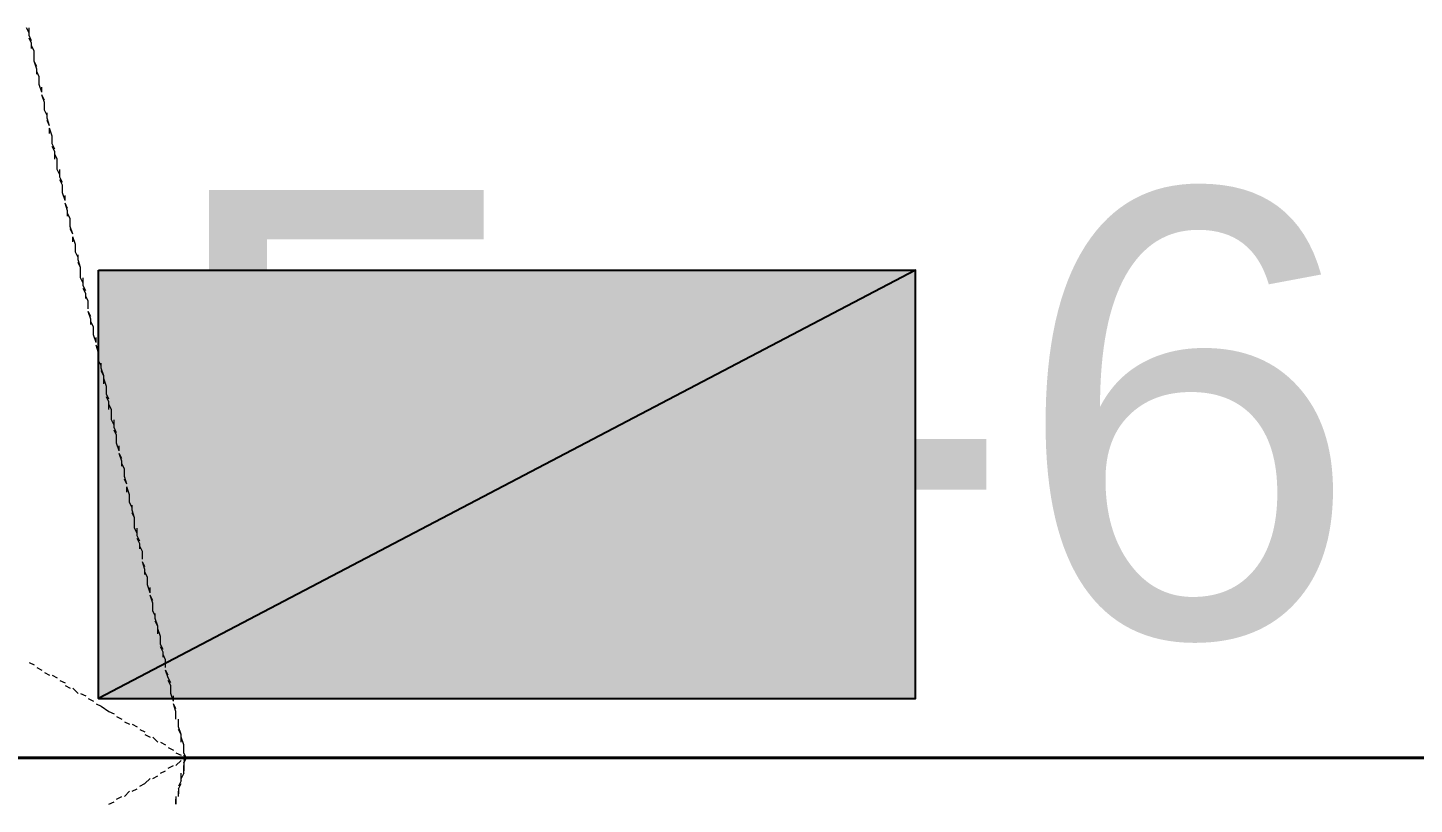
# Model space of a CAD drawing. Extents: x 8 to 21351, y 0 to 420.
# Drawn here: x 15882.96 to 15894.34, y 217.93 to 224.3 of the extents above; entities that cross this region are included whole.
import ezdxf

# ---------------------------------------------------------------- set-up
doc = ezdxf.new("R2010")
doc.units = 0
doc.styles.add('TEYPDFCAD_TEXT', font='arial.ttf')

msp = doc.modelspace()

# ---------------------------------------------------------------- hatches: boundary and pattern name
at = {"true_color": 0xffffff}
h = msp.add_hatch(color=0, dxfattribs=at)
h.paths.add_polyline_path([(15883.538, 222.313), (15890.248, 222.313), (15883.538, 218.8)])
h.paths.add_polyline_path([(15890.248, 222.313), (15883.538, 218.8), (15890.248, 218.8)])

# ---------------------------------------------------------------- linework, layer by layer
at = {"color": 7, "lineweight": 5}
for p, q in [((15882.967, 224.261), (15882.945, 224.303)), ((15882.967, 224.24), (15882.967, 224.303)), ((15882.988, 224.197), (15882.967, 224.24)), ((15882.988, 224.176), (15882.967, 224.218)), ((15882.988, 224.134), (15882.988, 224.176)), ((15883.009, 224.113), (15882.988, 224.155)), ((15883.009, 224.049), (15883.009, 224.113)), ((15883.009, 224.028), (15883.009, 224.091)), ((15883.03, 223.964), (15883.009, 224.028)), ((15883.03, 223.986), (15883.009, 224.028)), ((15883.03, 223.922), (15883.03, 223.964)), ((15883.051, 223.901), (15883.03, 223.943)), ((15883.051, 223.859), (15883.051, 223.901)), ((15883.051, 223.838), (15883.051, 223.88)), ((15883.072, 223.774), (15883.051, 223.838)), ((15883.072, 223.774), (15883.072, 223.816)), ((15883.094, 223.689), (15883.072, 223.753)), ((15883.094, 223.71), (15883.072, 223.753)), ((15883.094, 223.647), (15883.094, 223.689)), ((15883.094, 223.626), (15883.094, 223.668)), ((15883.115, 223.583), (15883.094, 223.626)), ((15883.115, 223.562), (15883.115, 223.605)), ((15883.136, 223.499), (15883.115, 223.562)), ((15883.136, 223.499), (15883.115, 223.541)), ((15883.157, 223.414), (15883.136, 223.478)), ((15883.136, 223.435), (15883.136, 223.478)), ((15883.157, 223.372), (15883.157, 223.414)), ((15883.157, 223.351), (15883.157, 223.393)), ((15883.178, 223.308), (15883.157, 223.351)), ((15883.178, 223.287), (15883.157, 223.329)), ((15883.178, 223.224), (15883.178, 223.287)), ((15883.199, 223.224), (15883.178, 223.266)), ((15883.199, 223.16), (15883.199, 223.224)), ((15883.199, 223.139), (15883.199, 223.202)), ((15883.221, 223.097), (15883.199, 223.139)), ((15883.221, 223.076), (15883.221, 223.139)), ((15883.242, 223.033), (15883.221, 223.076)), ((15883.242, 223.012), (15883.221, 223.054)), ((15883.242, 222.97), (15883.242, 223.012)), ((15883.242, 222.948), (15883.242, 222.991)), ((15883.263, 222.885), (15883.242, 222.948)), ((15883.263, 222.885), (15883.263, 222.927)), ((15883.284, 222.8), (15883.263, 222.864)), ((15883.284, 222.821), (15883.263, 222.864)), ((15883.284, 222.758), (15883.284, 222.8)), ((15883.305, 222.737), (15883.284, 222.779)), ((15883.305, 222.695), (15883.305, 222.737)), ((15883.305, 222.673), (15883.305, 222.716)), ((15883.326, 222.61), (15883.305, 222.673)), ((15883.326, 222.61), (15883.305, 222.652)), ((15883.348, 222.525), (15883.326, 222.589)), ((15883.326, 222.546), (15883.326, 222.589)), ((15883.348, 222.483), (15883.348, 222.525)), ((15883.348, 222.462), (15883.348, 222.504)), ((15883.369, 222.419), (15883.348, 222.462)), ((15883.369, 222.398), (15883.369, 222.44)), ((15883.39, 222.335), (15883.369, 222.398)), ((15883.39, 222.335), (15883.369, 222.377)), ((15883.39, 222.271), (15883.39, 222.335)), ((15883.39, 222.25), (15883.39, 222.313)), ((15883.411, 222.208), (15883.39, 222.25)), ((15883.411, 222.186), (15883.411, 222.25)), ((15883.432, 222.144), (15883.411, 222.186)), ((15883.432, 222.123), (15883.411, 222.165)), ((15883.432, 222.081), (15883.432, 222.123)), ((15883.453, 222.06), (15883.432, 222.102)), ((15883.453, 221.996), (15883.453, 222.06)), ((15883.453, 221.996), (15883.453, 222.038)), ((15883.475, 221.911), (15883.453, 221.975)), ((15883.475, 221.933), (15883.453, 221.975)), ((15883.475, 221.869), (15883.475, 221.911)), ((15883.496, 221.848), (15883.475, 221.89)), ((15883.496, 221.805), (15883.496, 221.848)), ((15883.496, 221.784), (15883.496, 221.827)), ((15883.517, 221.721), (15883.496, 221.784)), ((15883.517, 221.721), (15883.517, 221.763)), ((15883.538, 221.636), (15883.517, 221.7)), ((15883.538, 221.657), (15883.517, 221.7)), ((15883.538, 221.594), (15883.538, 221.636)), ((15883.538, 221.573), (15883.538, 221.615)), ((15883.559, 221.53), (15883.538, 221.573)), ((15883.559, 221.509), (15883.559, 221.552)), ((15883.58, 221.446), (15883.559, 221.509)), ((15883.58, 221.446), (15883.559, 221.488)), ((15883.58, 221.382), (15883.58, 221.446)), ((15883.602, 221.361), (15883.58, 221.424)), ((15883.602, 221.319), (15883.602, 221.361)), ((15883.602, 221.298), (15883.602, 221.34)), ((15883.623, 221.255), (15883.602, 221.298)), ((15883.623, 221.234), (15883.602, 221.276)), ((15883.623, 221.17), (15883.623, 221.234)), ((15883.644, 221.17), (15883.623, 221.213)), ((15883.644, 221.107), (15883.644, 221.17)), ((15883.644, 221.086), (15883.644, 221.149)), ((15883.665, 221.043), (15883.644, 221.086)), ((15883.665, 221.022), (15883.665, 221.086)), ((15883.686, 220.98), (15883.665, 221.022)), ((15883.686, 220.959), (15883.665, 221.001)), ((15883.686, 220.917), (15883.686, 220.959)), ((15883.686, 220.895), (15883.686, 220.938)), ((15883.707, 220.832), (15883.686, 220.895)), ((15883.707, 220.832), (15883.707, 220.874)), ((15883.729, 220.747), (15883.707, 220.811)), ((15883.729, 220.768), (15883.707, 220.811)), ((15883.729, 220.705), (15883.729, 220.747)), ((15883.75, 220.684), (15883.729, 220.726)), ((15883.75, 220.641), (15883.75, 220.684)), ((15883.75, 220.62), (15883.75, 220.662)), ((15883.771, 220.557), (15883.75, 220.62)), ((15883.771, 220.557), (15883.75, 220.599)), ((15883.792, 220.472), (15883.771, 220.536)), ((15883.771, 220.493), (15883.771, 220.536)), ((15883.792, 220.43), (15883.792, 220.472)), ((15883.792, 220.409), (15883.792, 220.451)), ((15883.813, 220.366), (15883.792, 220.409)), ((15883.813, 220.345), (15883.813, 220.387)), ((15883.834, 220.281), (15883.813, 220.345)), ((15883.834, 220.281), (15883.813, 220.324)), ((15883.834, 220.218), (15883.834, 220.281)), ((15883.834, 220.197), (15883.834, 220.26)), ((15883.856, 220.155), (15883.834, 220.197)), ((15883.856, 220.133), (15883.856, 220.197)), ((15883.877, 220.091), (15883.856, 220.133)), ((15883.877, 220.07), (15883.856, 220.112)), ((15883.877, 220.027), (15883.877, 220.07)), ((15883.898, 220.006), (15883.877, 220.049)), ((15883.898, 219.943), (15883.898, 220.006)), ((15883.898, 219.943), (15883.898, 219.985)), ((15883.919, 219.858), (15883.898, 219.922)), ((15883.919, 219.879), (15883.898, 219.922)), ((15883.919, 219.816), (15883.919, 219.858)), ((15883.94, 219.795), (15883.919, 219.837)), ((15883.94, 219.752), (15883.94, 219.795)), ((15883.94, 219.731), (15883.94, 219.774)), ((15883.961, 219.668), (15883.94, 219.731)), ((15883.961, 219.668), (15883.961, 219.71)), ((15883.983, 219.583), (15883.961, 219.647)), ((15883.983, 219.604), (15883.961, 219.647)), ((15883.983, 219.541), (15883.983, 219.583)), ((15883.983, 219.519), (15883.983, 219.562)), ((15884.004, 219.477), (15883.983, 219.519)), ((15884.004, 219.456), (15884.004, 219.498)), ((15884.025, 219.393), (15884.004, 219.456)), ((15884.025, 219.393), (15884.004, 219.435)), ((15884.025, 219.329), (15884.025, 219.393)), ((15884.046, 219.308), (15884.025, 219.371)), ((15884.046, 219.244), (15884.046, 219.308)), ((15884.046, 219.266), (15884.046, 219.308)), ((15884.067, 219.202), (15884.046, 219.244)), ((15884.067, 219.181), (15884.046, 219.223)), ((15882.967, 219.096), (15883.009, 219.075)), ((15884.067, 219.138), (15884.067, 219.181)), ((15884.088, 219.117), (15884.067, 219.16)), ((15884.088, 219.054), (15884.088, 219.117)), ((15884.088, 219.054), (15884.088, 219.096)), ((15883.03, 219.054), (15883.072, 219.033)), ((15883.094, 219.012), (15883.136, 218.99)), ((15883.157, 218.99), (15883.199, 218.969)), ((15884.11, 218.969), (15884.088, 219.033)), ((15884.11, 218.99), (15884.088, 219.033)), ((15883.221, 218.948), (15883.263, 218.927)), ((15883.263, 218.906), (15883.305, 218.884)), ((15883.326, 218.884), (15883.369, 218.842)), ((15884.131, 218.927), (15884.11, 218.969)), ((15884.131, 218.906), (15884.11, 218.948)), ((15884.131, 218.863), (15884.131, 218.906)), ((15884.131, 218.842), (15884.131, 218.884)), ((15883.39, 218.842), (15883.432, 218.821)), ((15883.453, 218.8), (15883.496, 218.779)), ((15883.517, 218.757), (15883.559, 218.736)), ((15884.152, 218.779), (15884.131, 218.842)), ((15884.152, 218.779), (15884.152, 218.821)), ((15884.173, 218.694), (15884.152, 218.757)), ((15884.173, 218.715), (15884.152, 218.757)), ((15883.559, 218.736), (15883.623, 218.694)), ((15883.623, 218.694), (15883.665, 218.673)), ((15883.686, 218.652), (15883.729, 218.631)), ((15884.173, 218.652), (15884.173, 218.694)), ((15884.173, 218.631), (15884.173, 218.673)), ((15884.194, 218.588), (15884.194, 218.631)), ((15883.75, 218.609), (15883.792, 218.588)), ((15883.813, 218.588), (15883.856, 218.567)), ((15883.877, 218.546), (15883.919, 218.525)), ((15884.194, 218.567), (15884.194, 218.609)), ((15884.215, 218.504), (15884.194, 218.567)), ((15884.215, 218.504), (15884.194, 218.546)), ((15883.919, 218.504), (15883.961, 218.482)), ((15883.983, 218.482), (15884.025, 218.44)), ((15884.046, 218.44), (15884.088, 218.419)), ((15884.215, 218.44), (15884.215, 218.504)), ((15884.237, 218.419), (15884.215, 218.482)), ((15884.237, 218.376), (15884.237, 218.419)), ((15883.009, 218.313), (15882.967, 218.313)), ((15883.094, 218.313), (15883.03, 218.313)), ((15883.157, 218.313), (15883.115, 218.313)), ((15883.221, 218.313), (15883.178, 218.313)), ((15883.305, 218.313), (15883.242, 218.313)), ((15883.369, 218.313), (15883.326, 218.313)), ((15883.432, 218.313), (15883.39, 218.313)), ((15883.517, 218.313), (15883.453, 218.313)), ((15883.58, 218.313), (15883.538, 218.313)), ((15883.644, 218.313), (15883.602, 218.313)), ((15883.729, 218.313), (15883.665, 218.313)), ((15883.792, 218.313), (15883.729, 218.313)), ((15883.856, 218.313), (15883.813, 218.313)), ((15883.919, 218.313), (15883.877, 218.313)), ((15884.004, 218.313), (15883.94, 218.313)), ((15884.067, 218.313), (15884.025, 218.313)), ((15884.131, 218.313), (15884.088, 218.313)), ((15884.11, 218.398), (15884.152, 218.376)), ((15884.215, 218.313), (15884.152, 218.313)), ((15884.173, 218.355), (15884.215, 218.334)), ((15884.173, 218.25), (15884.215, 218.292)), ((15884.237, 218.355), (15884.237, 218.398)), ((15884.258, 218.313), (15884.237, 218.355)), ((15884.258, 218.313), (15884.237, 218.334)), ((15884.237, 218.334), (15884.258, 218.313)), ((15884.237, 218.271), (15884.258, 218.313)), ((15884.258, 218.313), (15884.237, 218.271)), ((15884.237, 218.292), (15884.258, 218.313)), ((15884.258, 218.313), (15884.237, 218.313)), ((15884.046, 218.186), (15884.088, 218.207)), ((15884.11, 218.228), (15884.152, 218.25)), ((15884.215, 218.123), (15884.215, 218.186)), ((15884.237, 218.186), (15884.215, 218.144)), ((15884.237, 218.271), (15884.237, 218.207)), ((15884.237, 218.186), (15884.237, 218.25)), ((15883.877, 218.08), (15883.919, 218.101)), ((15883.919, 218.101), (15883.961, 218.144)), ((15883.983, 218.144), (15884.025, 218.165)), ((15884.215, 218.123), (15884.194, 218.08)), ((15884.194, 218.059), (15884.215, 218.101)), ((15883.623, 217.932), (15883.665, 217.953)), ((15883.686, 217.974), (15883.729, 217.995)), ((15883.75, 217.995), (15883.792, 218.038)), ((15883.813, 218.038), (15883.856, 218.059)), ((15884.173, 217.995), (15884.173, 217.932)), ((15884.173, 217.932), (15884.173, 217.974)), ((15884.194, 218.059), (15884.194, 218.017)), ((15884.194, 217.995), (15884.194, 218.038))]:
    msp.add_line(p, q, dxfattribs=at)
at = {"color": 0, "lineweight": 0, "true_color": 0xffffff}
msp.add_line((15883.538, 218.8), (15890.248, 218.8), dxfattribs=at)
at = {"color": 7, "lineweight": 40}
msp.add_line((15900.747, 218.313), (15873.251, 218.313), dxfattribs=at)
at = {"color": 0, "true_color": 0xffffff}
for points in [[(15883.538, 222.313), (15890.248, 222.313), (15883.538, 218.8)], [(15890.248, 222.313), (15883.538, 218.8), (15890.248, 218.8)]]:
    msp.add_lwpolyline(points, close=True, dxfattribs=at)

# ---------------------------------------------------------------- texts
at = {"color": 7, "style": 'TEYPDFCAD_TEXT'}
msp.add_text('Гс-6', height=3.6618, dxfattribs=at).set_placement((15884.025, 219.308))

doc.saveas('drawing.dxf')
